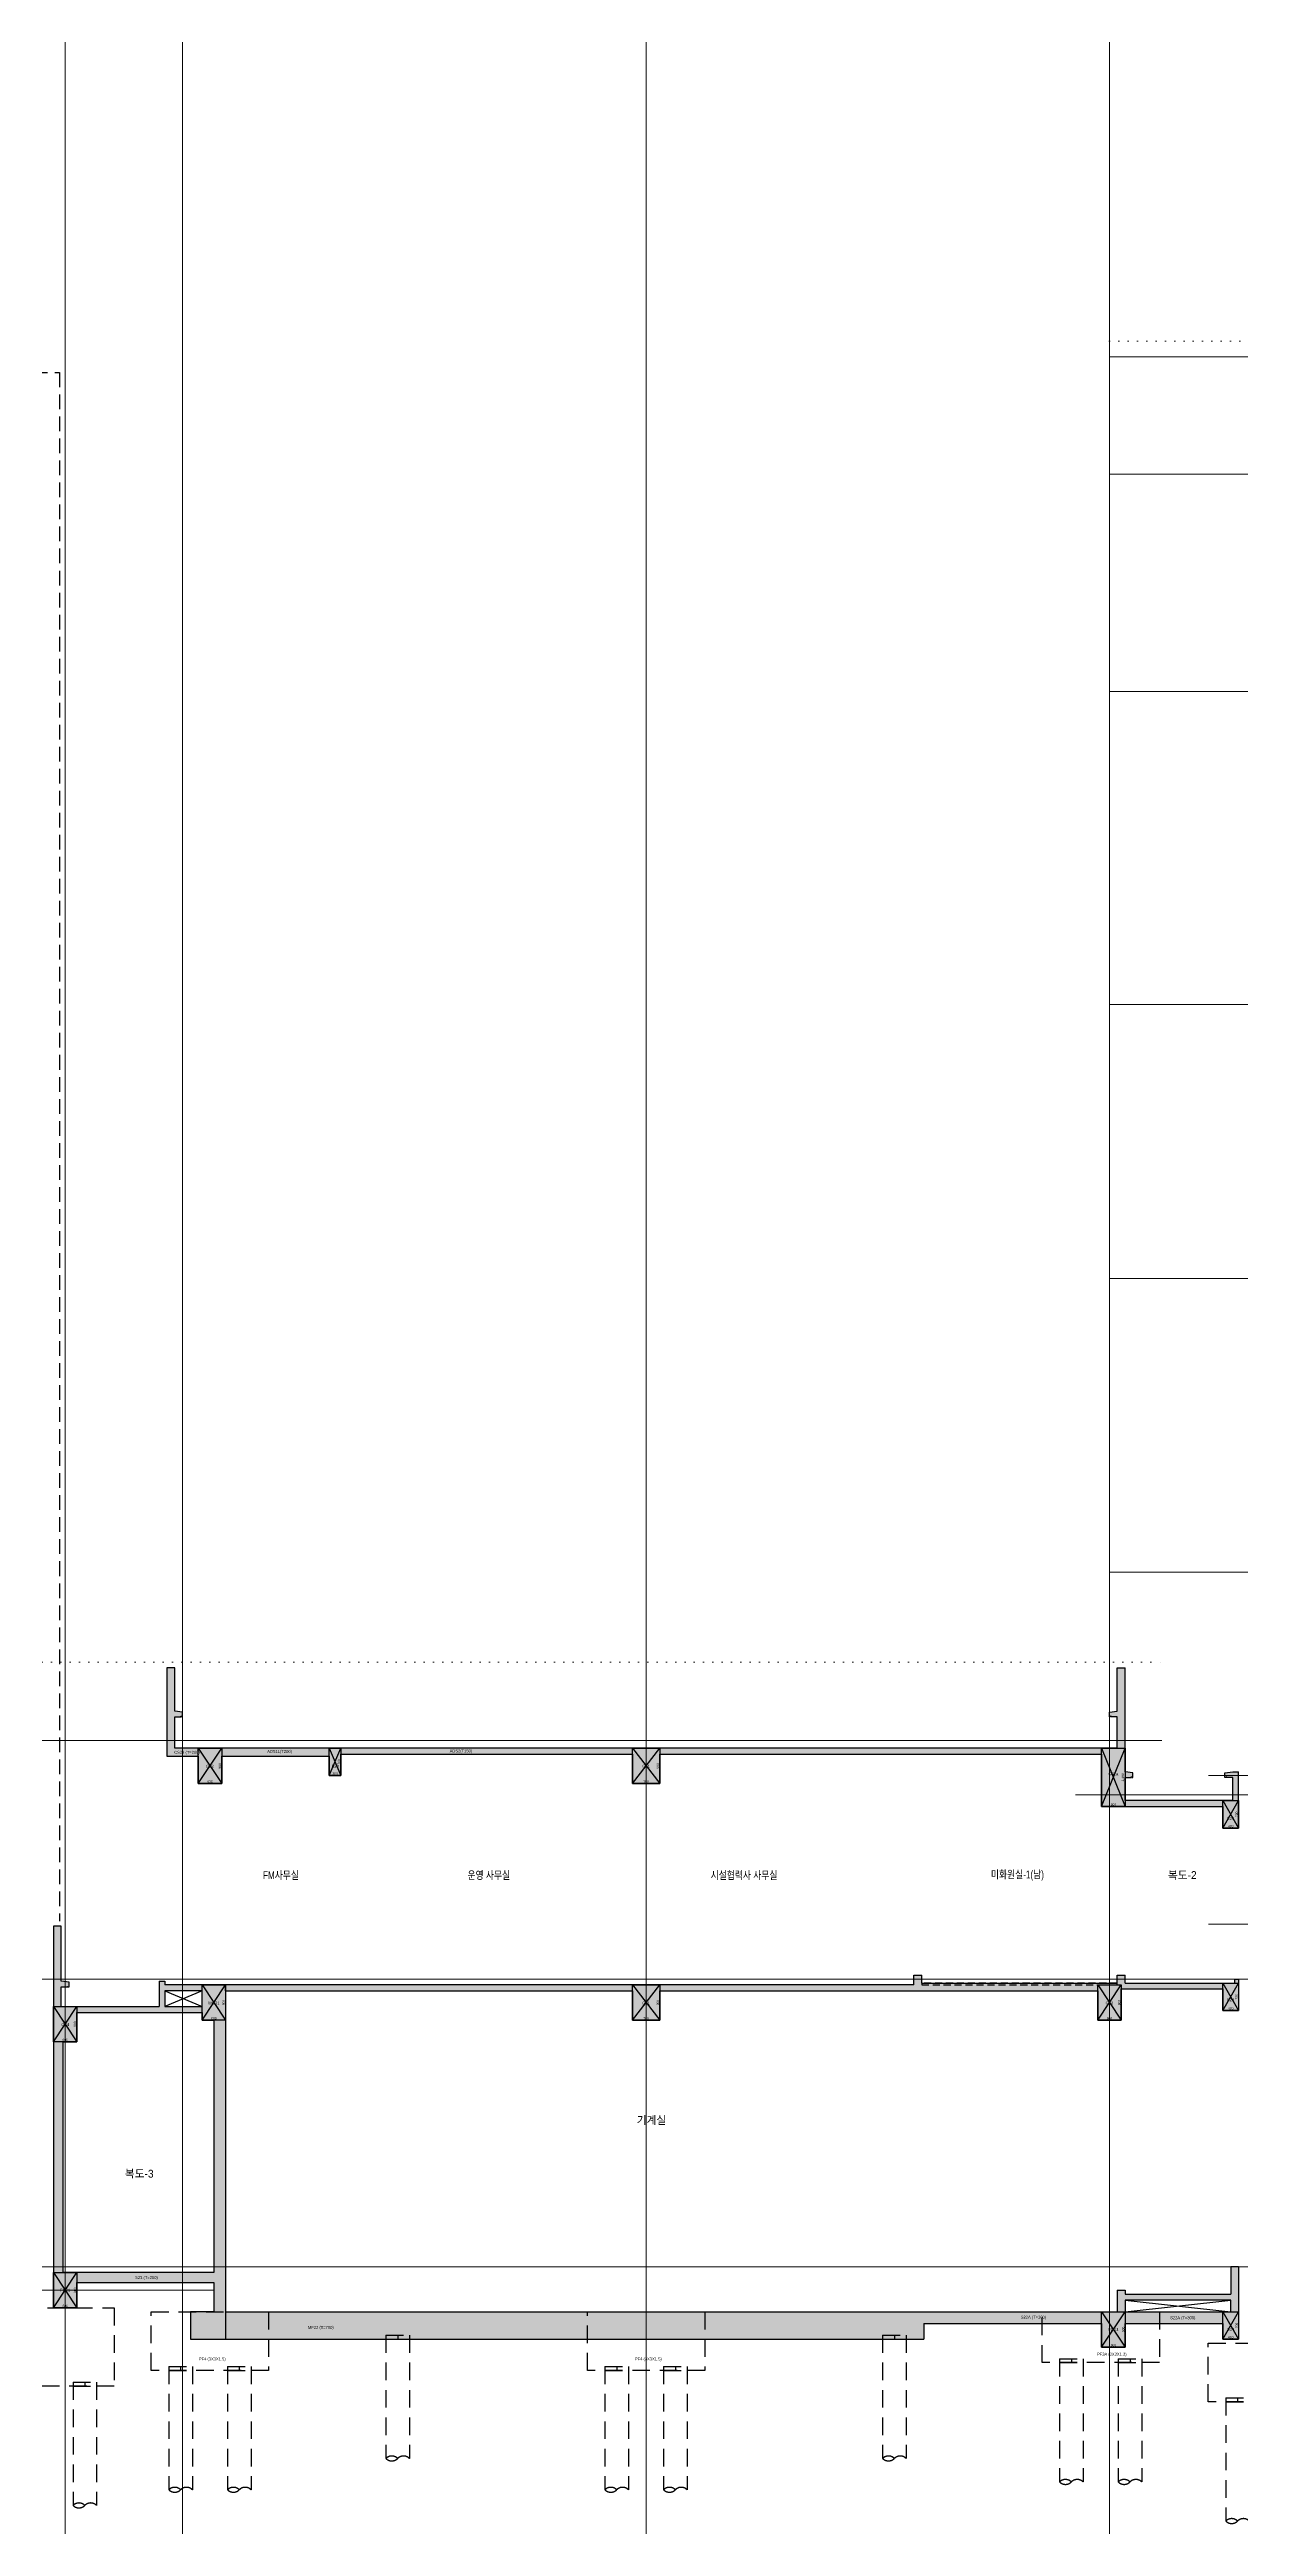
# Model space of a CAD drawing. Header units: millimetres. Extents: x 0 to 841000, y -4805 to 148500.
# Drawn here: x 297486 to 327938, y 28294 to 91582 of the extents above; entities that cross this region are included whole.
import ezdxf
from ezdxf.enums import TextEntityAlignment as Align

# ---------------------------------------------------------------- set-up
doc = ezdxf.new("R2010")
doc.units = ezdxf.units.MM
doc.header["$LTSCALE"] = 250
for name, pattern in [('DOT', [6.35, 0, -6.35]), ('H1', [1.5, 1, -0.5]), ('HID', [2.8, 1.8, -1]), ('HIDDEN', [9.525, 6.35, -3.175])]:
    doc.linetypes.add(name, pattern=pattern)
doc.layers.get('Defpoints').update_dxf_attribs({"color": 151})
for name, color, linetype in [('A-CON', 2, 'Continuous'), ('A-CON-HID', 4, 'HID'), ('BOUNDARY_추후 증축', 3, 'H1'), ('OPEN', 1, 'HID'), ('구조SOLID', 253, 'Continuous'), ('기초', 5, 'HIDDEN')]:
    doc.layers.add(name, color=color, linetype=linetype)
for name, color, linetype, plot in [('AS-HIDLINE', 205, 'Continuous', False), ('NO-TEXT', 150, 'Continuous', False), ('NOPLOT', 191, 'Continuous', False)]:
    doc.layers.add(name, color=color, linetype=linetype, plot=plot)
doc.layers.add('CEN', color=1, linetype='Continuous', lineweight=9)
doc.styles.add('Gdim', font='Dotum.ttf')
doc.dimstyles.new('G-Xdim', dxfattribs={"dimscale": 30, "dimtxt": 2, "dimasz": 1, "dimexe": 1.2, "dimexo": 1.2, "dimgap": 0, "dimtad": 1, "dimdec": 1, "dimdsep": 46, "dimlunit": 6, "dimtxsty": 'Gdim', "dimcen": 1, "dimse1": 1, "dimse2": 1, "dimsd1": 1, "dimsd2": 1, "dimclrd": 1, "dimclre": 1, "dimclrt": 256, "dimadec": 0, "dimazin": 0, "dimtfac": 1, "dimtdec": 1, "dimtix": 1, "dimtmove": 2, "dimatfit": 1, "dimfxl": 2, "dimtolj": 1, "dimlwd": -1, "dimlwe": -1, "dimarcsym": 0})

# ---------------------------------------------------------------- blocks, each defined once
blk = doc.blocks.new('*D218')
at = {"layer": 'Defpoints', "color": 0, "linetype": 'Continuous', "transparency": 16777216}
for p in [(-550, -900), (50, -880), (50, -900)]:
    blk.add_point(p, dxfattribs=at)
at = {"layer": 'AS-HIDLINE', "linetype": 'Continuous', "transparency": 16777216, "insert": (-250, -850), "char_height": 60, "attachment_point": 5, "style": 'Gdim'}
blk.add_mtext('\\A1;600', dxfattribs=at)
blk = doc.blocks.new('*D219')
at = {"layer": 'Defpoints', "color": 0, "linetype": 'Continuous', "transparency": 16777216}
for p in [(50, 0), (30, 0), (50, -900)]:
    blk.add_point(p, dxfattribs=at)
at = {"layer": 'AS-HIDLINE', "linetype": 'Continuous', "transparency": 16777216, "insert": (0, -450), "char_height": 60, "attachment_point": 5, "rotation": 90, "style": 'Gdim'}
blk.add_mtext('\\A1;900', dxfattribs=at)
blk = doc.blocks.new('*D260')
at = {"layer": 'Defpoints', "color": 0, "linetype": 'Continuous', "transparency": 16777216}
for p in [(-600, -900), (0, -880), (0, -900)]:
    blk.add_point(p, dxfattribs=at)
at = {"layer": 'AS-HIDLINE', "linetype": 'Continuous', "transparency": 16777216, "insert": (-300, -850), "char_height": 60, "attachment_point": 5, "style": 'Gdim'}
blk.add_mtext('\\A1;600', dxfattribs=at)
blk = doc.blocks.new('*D261')
at = {"layer": 'Defpoints', "color": 0, "linetype": 'Continuous', "transparency": 16777216}
for p in [(0, 0), (-20, 0), (0, -900)]:
    blk.add_point(p, dxfattribs=at)
at = {"layer": 'AS-HIDLINE', "linetype": 'Continuous', "transparency": 16777216, "insert": (-50, -450), "char_height": 60, "attachment_point": 5, "rotation": 90, "style": 'Gdim'}
blk.add_mtext('\\A1;900', dxfattribs=at)
blk = doc.blocks.new('*D274')
at = {"layer": 'Defpoints', "color": 0, "linetype": 'Continuous', "transparency": 16777216}
for p in [(-600, -1490), (0, -1470), (0, -1490)]:
    blk.add_point(p, dxfattribs=at)
at = {"layer": 'AS-HIDLINE', "linetype": 'Continuous', "transparency": 16777216, "insert": (-300, -1440), "char_height": 60, "attachment_point": 5, "style": 'Gdim'}
blk.add_mtext('\\A1;600', dxfattribs=at)
blk = doc.blocks.new('*D275')
at = {"layer": 'Defpoints', "color": 0, "linetype": 'Continuous', "transparency": 16777216}
for p in [(0, 0), (-20, 0), (0, -1490)]:
    blk.add_point(p, dxfattribs=at)
at = {"layer": 'AS-HIDLINE', "linetype": 'Continuous', "transparency": 16777216, "insert": (-56, -745), "char_height": 60, "attachment_point": 5, "rotation": 90, "style": 'Gdim'}
blk.add_mtext('\\A1;1,490', dxfattribs=at)
blk = doc.blocks.new('*D276')
at = {"layer": 'Defpoints', "color": 0, "linetype": 'Continuous', "transparency": 16777216}
for p in [(-700, -900), (0, -880), (0, -900)]:
    blk.add_point(p, dxfattribs=at)
at = {"layer": 'AS-HIDLINE', "linetype": 'Continuous', "transparency": 16777216, "insert": (-350, -850), "char_height": 60, "attachment_point": 5, "style": 'Gdim'}
blk.add_mtext('\\A1;700', dxfattribs=at)
blk = doc.blocks.new('*D277')
at = {"layer": 'Defpoints', "color": 0, "linetype": 'Continuous', "transparency": 16777216}
for p in [(0, 0), (-20, 0), (0, -900)]:
    blk.add_point(p, dxfattribs=at)
at = {"layer": 'AS-HIDLINE', "linetype": 'Continuous', "transparency": 16777216, "insert": (-50, -450), "char_height": 60, "attachment_point": 5, "rotation": 90, "style": 'Gdim'}
blk.add_mtext('\\A1;900', dxfattribs=at)
blk = doc.blocks.new('*D198')
at = {"layer": 'Defpoints', "color": 0, "linetype": 'Continuous', "transparency": 16777216}
for p in [(-400, -700), (0, -680), (0, -700)]:
    blk.add_point(p, dxfattribs=at)
at = {"layer": 'AS-HIDLINE', "linetype": 'Continuous', "transparency": 16777216, "insert": (-200, -650), "char_height": 60, "attachment_point": 5, "style": 'Gdim'}
blk.add_mtext('\\A1;400', dxfattribs=at)
blk = doc.blocks.new('*D199')
at = {"layer": 'Defpoints', "color": 0, "linetype": 'Continuous', "transparency": 16777216}
for p in [(0, 0), (-20, 0), (0, -700)]:
    blk.add_point(p, dxfattribs=at)
at = {"layer": 'AS-HIDLINE', "linetype": 'Continuous', "transparency": 16777216, "insert": (-50, -350), "char_height": 60, "attachment_point": 5, "rotation": 90, "style": 'Gdim'}
blk.add_mtext('\\A1;700', dxfattribs=at)
blk = doc.blocks.new('*D282')
at = {"layer": 'Defpoints', "color": 0, "linetype": 'Continuous', "transparency": 16777216}
for p in [(-700, -900), (0, -880), (0, -900)]:
    blk.add_point(p, dxfattribs=at)
at = {"layer": 'AS-HIDLINE', "linetype": 'Continuous', "transparency": 16777216, "insert": (-350, -850), "char_height": 60, "attachment_point": 5, "style": 'Gdim'}
blk.add_mtext('\\A1;700', dxfattribs=at)
blk = doc.blocks.new('*D283')
at = {"layer": 'Defpoints', "color": 0, "linetype": 'Continuous', "transparency": 16777216}
for p in [(0, 0), (-20, 0), (0, -900)]:
    blk.add_point(p, dxfattribs=at)
at = {"layer": 'AS-HIDLINE', "linetype": 'Continuous', "transparency": 16777216, "insert": (-50, -450), "char_height": 60, "attachment_point": 5, "rotation": 90, "style": 'Gdim'}
blk.add_mtext('\\A1;900', dxfattribs=at)
blk = doc.blocks.new('파일')
at = {"layer": 'NOPLOT', "linetype": 'HID'}
blk.add_line((71, 790, 0), (671, 790, 0), dxfattribs=at)
at = {"layer": 'NOPLOT'}
blk.add_line((371, 890, 0), (371, 790, 0), dxfattribs=at)
at = {"layer": '기초', "linetype": 'HID'}
for p, q in [((71, 890, 0), (671, 890, 0)), ((71, 890, 0), (71, -2258, 0)), ((671, 890, 0), (671, -2258, 0))]:
    blk.add_line(p, q, dxfattribs=at)
for centre, start, end in [((221, -2408, 0), 45, 135), ((221, -2108, 0), 225, 315), ((521, -2408, 0), 45, 135)]:
    blk.add_arc(centre, 212, start, end, dxfattribs=at)
blk = doc.blocks.new('*D304')
at = {"layer": 'Defpoints', "color": 0, "linetype": 'Continuous', "transparency": 16777216}
for p in [(-200, -700), (200, -680), (200, -700)]:
    blk.add_point(p, dxfattribs=at)
at = {"layer": 'AS-HIDLINE', "linetype": 'Continuous', "transparency": 16777216, "insert": (0, -650), "char_height": 60, "attachment_point": 5, "style": 'Gdim'}
blk.add_mtext('\\A1;400', dxfattribs=at)
blk = doc.blocks.new('*D305')
at = {"layer": 'Defpoints', "color": 0, "linetype": 'Continuous', "transparency": 16777216}
for p in [(200, 0), (180, 0), (200, -700)]:
    blk.add_point(p, dxfattribs=at)
at = {"layer": 'AS-HIDLINE', "linetype": 'Continuous', "transparency": 16777216, "insert": (150, -350), "char_height": 60, "attachment_point": 5, "rotation": 90, "style": 'Gdim'}
blk.add_mtext('\\A1;700', dxfattribs=at)
blk = doc.blocks.new('*D312')
at = {"layer": 'Defpoints', "color": 0, "linetype": 'Continuous', "transparency": 16777216}
for p in [(-550, -700), (-150, -680), (-150, -700)]:
    blk.add_point(p, dxfattribs=at)
at = {"layer": 'AS-HIDLINE', "linetype": 'Continuous', "transparency": 16777216, "insert": (-350, -650), "char_height": 60, "attachment_point": 5, "style": 'Gdim'}
blk.add_mtext('\\A1;400', dxfattribs=at)
blk = doc.blocks.new('*D313')
at = {"layer": 'Defpoints', "color": 0, "linetype": 'Continuous', "transparency": 16777216}
for p in [(-150, 0), (-170, 0), (-150, -700)]:
    blk.add_point(p, dxfattribs=at)
at = {"layer": 'AS-HIDLINE', "linetype": 'Continuous', "transparency": 16777216, "insert": (-200, -350), "char_height": 60, "attachment_point": 5, "rotation": 90, "style": 'Gdim'}
blk.add_mtext('\\A1;700', dxfattribs=at)
blk = doc.blocks.new('*D314')
at = {"layer": 'Defpoints', "color": 0, "linetype": 'Continuous', "transparency": 16777216}
for p in [(-300, -700), (0, -680), (0, -700)]:
    blk.add_point(p, dxfattribs=at)
at = {"layer": 'AS-HIDLINE', "linetype": 'Continuous', "transparency": 16777216, "insert": (-150, -650), "char_height": 60, "attachment_point": 5, "style": 'Gdim'}
blk.add_mtext('\\A1;300', dxfattribs=at)
blk = doc.blocks.new('*D315')
at = {"layer": 'Defpoints', "color": 0, "linetype": 'Continuous', "transparency": 16777216}
for p in [(0, 0), (-20, 0), (0, -700)]:
    blk.add_point(p, dxfattribs=at)
at = {"layer": 'AS-HIDLINE', "linetype": 'Continuous', "transparency": 16777216, "insert": (-50, -350), "char_height": 60, "attachment_point": 5, "rotation": 90, "style": 'Gdim'}
blk.add_mtext('\\A1;700', dxfattribs=at)
blk = doc.blocks.new('*U107')
at = {"layer": 'AS-HIDLINE', "linetype": 'Continuous'}
for p, q in [((-550, -900), (50, 0)), ((-550, 0), (50, -900))]:
    blk.add_line(p, q, dxfattribs=at)
blk.add_lwpolyline([(-550, -900), (-550, 0), (50, 0), (50, -900)], close=True, dxfattribs=at)
dim = blk.add_linear_dim(base=(30.13, 0), p1=(50, -900), p2=(50, 0), angle=90, dimstyle='G-Xdim', override={"dimtxsty": 'Gdim'}, dxfattribs=at)
dim.commit()
dim.dimension.update_dxf_attribs({"geometry": '*D219', "text_midpoint": (0.09, -450)})
dim = blk.add_linear_dim(base=(50, -880.06), p1=(-550, -900), p2=(50, -900), dimstyle='G-Xdim', override={"dimtxsty": 'Gdim'}, dxfattribs=at)
dim.commit()
dim.dimension.update_dxf_attribs({"geometry": '*D218', "text_midpoint": (-250, -850.02)})
blk = doc.blocks.new('*U128')
at = {"layer": 'AS-HIDLINE', "linetype": 'Continuous'}
for p, q in [((-600, -900), (0, 0)), ((-600, 0), (0, -900))]:
    blk.add_line(p, q, dxfattribs=at)
blk.add_lwpolyline([(-600, -900), (-600, 0), (0, 0), (0, -900)], close=True, dxfattribs=at)
dim = blk.add_linear_dim(base=(-19.87, 0), p1=(0, -900), p2=(0, 0), angle=90, dimstyle='G-Xdim', override={"dimtxsty": 'Gdim'}, dxfattribs=at)
dim.commit()
dim.dimension.update_dxf_attribs({"geometry": '*D261', "text_midpoint": (-49.91, -450)})
dim = blk.add_linear_dim(base=(0, -880.06), p1=(-600, -900), p2=(0, -900), dimstyle='G-Xdim', override={"dimtxsty": 'Gdim'}, dxfattribs=at)
dim.commit()
dim.dimension.update_dxf_attribs({"geometry": '*D260', "text_midpoint": (-300, -850.02)})
blk = doc.blocks.new('*U135')
at = {"layer": 'AS-HIDLINE', "linetype": 'Continuous'}
for p, q in [((-600, -1490), (0, 0)), ((-600, 0), (0, -1490))]:
    blk.add_line(p, q, dxfattribs=at)
blk.add_lwpolyline([(-600, -1490), (-600, 0), (0, 0), (0, -1490)], close=True, dxfattribs=at)
dim = blk.add_linear_dim(base=(-19.87, 0), p1=(0, -1490), p2=(0, 0), angle=90, dimstyle='G-Xdim', override={"dimtxsty": 'Gdim'}, dxfattribs=at)
dim.commit()
dim.dimension.update_dxf_attribs({"geometry": '*D275', "text_midpoint": (-55.69, -745)})
dim = blk.add_linear_dim(base=(0, -1470.06), p1=(-600, -1490), p2=(0, -1490), dimstyle='G-Xdim', override={"dimtxsty": 'Gdim'}, dxfattribs=at)
dim.commit()
dim.dimension.update_dxf_attribs({"geometry": '*D274', "text_midpoint": (-300, -1440.02)})
blk = doc.blocks.new('*U136')
at = {"layer": 'AS-HIDLINE', "linetype": 'Continuous'}
for p, q in [((-700, -900), (0, 0)), ((-700, 0), (0, -900))]:
    blk.add_line(p, q, dxfattribs=at)
blk.add_lwpolyline([(-700, -900), (-700, 0), (0, 0), (0, -900)], close=True, dxfattribs=at)
dim = blk.add_linear_dim(base=(-19.87, 0), p1=(0, -900), p2=(0, 0), angle=90, dimstyle='G-Xdim', override={"dimtxsty": 'Gdim'}, dxfattribs=at)
dim.commit()
dim.dimension.update_dxf_attribs({"geometry": '*D277', "text_midpoint": (-49.91, -450)})
dim = blk.add_linear_dim(base=(0, -880.06), p1=(-700, -900), p2=(0, -900), dimstyle='G-Xdim', override={"dimtxsty": 'Gdim'}, dxfattribs=at)
dim.commit()
dim.dimension.update_dxf_attribs({"geometry": '*D276', "text_midpoint": (-350, -850.02)})
blk = doc.blocks.new('*U97')
at = {"layer": 'AS-HIDLINE', "linetype": 'Continuous'}
for p, q in [((-400, -700), (0, 0)), ((-400, 0), (0, -700))]:
    blk.add_line(p, q, dxfattribs=at)
blk.add_lwpolyline([(-400, -700), (-400, 0), (0, 0), (0, -700)], close=True, dxfattribs=at)
dim = blk.add_linear_dim(base=(-19.87, 0), p1=(0, -700), p2=(0, 0), angle=90, dimstyle='G-Xdim', override={"dimtxsty": 'Gdim'}, dxfattribs=at)
dim.commit()
dim.dimension.update_dxf_attribs({"geometry": '*D199', "text_midpoint": (-49.91, -350)})
dim = blk.add_linear_dim(base=(0, -680.06), p1=(-400, -700), p2=(0, -700), dimstyle='G-Xdim', override={"dimtxsty": 'Gdim'}, dxfattribs=at)
dim.commit()
dim.dimension.update_dxf_attribs({"geometry": '*D198', "text_midpoint": (-200, -650.02)})
blk = doc.blocks.new('*U139')
at = {"layer": 'AS-HIDLINE', "linetype": 'Continuous'}
for p, q in [((-700, -900), (0, 0)), ((-700, 0), (0, -900))]:
    blk.add_line(p, q, dxfattribs=at)
blk.add_lwpolyline([(-700, -900), (-700, 0), (0, 0), (0, -900)], close=True, dxfattribs=at)
dim = blk.add_linear_dim(base=(-19.87, 0), p1=(0, -900), p2=(0, 0), angle=90, dimstyle='G-Xdim', override={"dimtxsty": 'Gdim'}, dxfattribs=at)
dim.commit()
dim.dimension.update_dxf_attribs({"geometry": '*D283', "text_midpoint": (-49.91, -450)})
dim = blk.add_linear_dim(base=(0, -880.06), p1=(-700, -900), p2=(0, -900), dimstyle='G-Xdim', override={"dimtxsty": 'Gdim'}, dxfattribs=at)
dim.commit()
dim.dimension.update_dxf_attribs({"geometry": '*D282', "text_midpoint": (-350, -850.02)})
blk = doc.blocks.new('*U152')
at = {"layer": 'AS-HIDLINE', "linetype": 'Continuous'}
for p, q in [((-200, -700), (200, 0)), ((-200, 0), (200, -700))]:
    blk.add_line(p, q, dxfattribs=at)
blk.add_lwpolyline([(-200, -700), (-200, 0), (200, 0), (200, -700)], close=True, dxfattribs=at)
dim = blk.add_linear_dim(base=(180.13, 0), p1=(200, -700), p2=(200, 0), angle=90, dimstyle='G-Xdim', override={"dimtxsty": 'Gdim'}, dxfattribs=at)
dim.commit()
dim.dimension.update_dxf_attribs({"geometry": '*D305', "text_midpoint": (150.09, -350)})
dim = blk.add_linear_dim(base=(200, -680.06), p1=(-200, -700), p2=(200, -700), dimstyle='G-Xdim', override={"dimtxsty": 'Gdim'}, dxfattribs=at)
dim.commit()
dim.dimension.update_dxf_attribs({"geometry": '*D304', "text_midpoint": (0, -650.02)})
blk = doc.blocks.new('*U156')
at = {"layer": 'AS-HIDLINE', "linetype": 'Continuous'}
for p, q in [((-550, -700), (-150, 0)), ((-550, 0), (-150, -700))]:
    blk.add_line(p, q, dxfattribs=at)
blk.add_lwpolyline([(-550, -700), (-550, 0), (-150, 0), (-150, -700)], close=True, dxfattribs=at)
dim = blk.add_linear_dim(base=(-169.87, 0), p1=(-150, -700), p2=(-150, 0), angle=90, dimstyle='G-Xdim', override={"dimtxsty": 'Gdim'}, dxfattribs=at)
dim.commit()
dim.dimension.update_dxf_attribs({"geometry": '*D313', "text_midpoint": (-199.91, -350)})
dim = blk.add_linear_dim(base=(-150, -680.06), p1=(-550, -700), p2=(-150, -700), dimstyle='G-Xdim', override={"dimtxsty": 'Gdim'}, dxfattribs=at)
dim.commit()
dim.dimension.update_dxf_attribs({"geometry": '*D312', "text_midpoint": (-350, -650.02)})
blk = doc.blocks.new('*U158')
at = {"layer": 'AS-HIDLINE', "linetype": 'Continuous'}
for p, q in [((-300, -700), (0, 0)), ((-300, 0), (0, -700))]:
    blk.add_line(p, q, dxfattribs=at)
blk.add_lwpolyline([(-300, -700), (-300, 0), (0, 0), (0, -700)], close=True, dxfattribs=at)
dim = blk.add_linear_dim(base=(-19.87, 0), p1=(0, -700), p2=(0, 0), angle=90, dimstyle='G-Xdim', override={"dimtxsty": 'Gdim'}, dxfattribs=at)
dim.commit()
dim.dimension.update_dxf_attribs({"geometry": '*D315', "text_midpoint": (-49.91, -350)})
dim = blk.add_linear_dim(base=(0, -680.06), p1=(-300, -700), p2=(0, -700), dimstyle='G-Xdim', override={"dimtxsty": 'Gdim'}, dxfattribs=at)
dim.commit()
dim.dimension.update_dxf_attribs({"geometry": '*D314', "text_midpoint": (-150, -650.02)})

msp = doc.modelspace()

# ---------------------------------------------------------------- hatches: boundary and pattern name
at = {"layer": '구조SOLID', "transparency": 33554687}
h = msp.add_hatch(color=256, dxfattribs=at)
h.dxf.hatch_style = 1
h.paths.add_polyline_path([(313088.209, 48028.931), (324388.209, 48028.931), (324388.209, 46688.931), (327488.209, 46688.931), (327488.209, 46138.931), (327888.209, 46138.931), (327888.209, 47578.931), (327738.209, 47578.931), (327538.209, 47548.931), (327538.209, 47428.931), (327568.209, 47428.931), (327568.209, 47443.931), (327583.209, 47443.931), (327583.209, 47428.931), (327738.209, 47428.931), (327738.209, 46838.931), (324988.209, 46838.931), (324988.209, 47428.931), (325143.209, 47428.931), (325143.209, 47443.931), (325158.209, 47443.931), (325158.209, 47428.931), (325188.209, 47428.931), (325188.209, 47548.931), (324988.209, 47578.931), (324988.209, 50228.931), (324788.209, 50228.931), (324788.209, 49128.931), (324588.209, 49098.931), (324588.209, 48978.931), (324618.209, 48978.931), (324618.209, 48993.931), (324633.209, 48993.931), (324633.209, 48978.931), (324788.209, 48978.931), (324788.209, 48178.931), (300688.209, 48178.931), (300688.209, 48978.931), (300843.209, 48978.931), (300843.209, 48993.931), (300858.209, 48993.931), (300858.209, 48978.931), (300888.209, 48978.931), (300888.209, 49098.931), (300688.209, 49128.931), (300688.209, 50228.931), (300488.209, 50228.931), (300488.209, 47978.931), (301288.209, 47978.931), (301288.209, 47278.931), (301888.209, 47278.931), (301888.209, 47978.931), (304638.209, 47978.931), (304638.209, 47478.931), (304938.209, 47478.931), (304938.209, 48028.931), (312388.209, 48028.931), (312388.209, 47278.931), (313088.209, 47278.931)])
h = msp.add_hatch(color=256, dxfattribs=at)
h.dxf.hatch_style = 1
h.paths.add_polyline_path([(301388.209, 41978.931), (301388.209, 41578.931), (300438.209, 41578.931), (300438.209, 41978.931)])
h.paths.add_polyline_path([(301688.209, 34778.931), (297838.209, 34778.931), (297838.209, 40678.931), (298188.209, 40678.931), (298188.209, 41428.931), (301388.209, 41428.931), (301388.209, 41228.931), (301688.209, 41228.931)])
h.paths.add_polyline_path([(301988.209, 41978.931), (301988.209, 42128.931), (300438.209, 42128.931), (300438.209, 42228.931), (300288.209, 42228.931), (300288.209, 41578.931), (297788.209, 41578.931), (297788.209, 42078.931), (297943.209, 42078.931), (297943.209, 42093.931), (297958.209, 42093.931), (297958.209, 42078.931), (297988.209, 42078.931), (297988.209, 42198.931), (297788.209, 42228.931), (297788.209, 43628.931), (297588.209, 43628.931), (297588.209, 34778.931), (297588.209, 34778.931), (297588.209, 33878.93), (298188.209, 33878.93), (298188.209, 34528.931), (301688.209, 34528.931), (301688.209, 33778.931), (301088.209, 33778.931), (301088.209, 33078.931), (301988.209, 33078.931), (301988.209, 33778.931)])
at = {"layer": '구조SOLID'}
h = msp.add_hatch(color=256, dxfattribs=at)
h.dxf.hatch_style = 1
h.paths.add_polyline_path([(313088.209, 41978.931), (324288.209, 41978.931), (324288.209, 41228.931), (324888.209, 41228.931), (324888.209, 42028.931), (327488.209, 42028.931), (327488.209, 41478.931), (327888.209, 41478.931), (327888.209, 42278.931), (327788.209, 42278.931), (327788.209, 42178.931), (324988.209, 42178.931), (324988.209, 42378.931), (324788.209, 42378.931), (324788.209, 42178.931), (319788.209, 42178.931), (319788.209, 42378.931), (319588.209, 42378.931), (319588.209, 42128.931), (301988.209, 42128.931), (301988.209, 41978.931), (312388.209, 41978.931), (312388.209, 41228.931), (313088.209, 41228.931)])
at = {"layer": '구조SOLID', "transparency": 33554687}
h = msp.add_hatch(color=256, dxfattribs=at)
h.dxf.hatch_style = 1
h.paths.add_polyline_path([(327888.209, 34928.931), (327688.209, 34928.931), (327688.209, 34228.931), (324988.209, 34228.931), (324988.209, 34328.931), (324788.209, 34328.931), (324788.209, 33778.931), (301988.209, 33778.931), (301988.209, 33078.931), (319838.208, 33078.931), (319838.208, 33478.931), (324388.209, 33478.931), (324388.209, 32878.931), (324988.208, 32878.931), (324988.208, 33478.931), (327488.21, 33478.931), (327488.21, 33078.931), (327888.21, 33078.931)])
h.paths.add_polyline_path([(324988.209, 33778.931), (324988.209, 34078.931), (327688.209, 34078.931), (327688.209, 33778.931)], flags=16)

# ---------------------------------------------------------------- linework, layer by layer
at = {"layer": 'A-CON'}
for p, q in [((300688.209, 50228.931), (300488.209, 50228.931)), ((300488.209, 50228.931), (300488.209, 47978.931)), ((300688.209, 49128.931), (300688.209, 50228.931)), ((324788.209, 49128.931), (324788.209, 50228.931)), ((324788.209, 50228.931), (324988.209, 50228.931)), ((324988.209, 47578.931), (324988.209, 50228.931)), ((300688.209, 48178.931), (300688.209, 48978.931)), ((324788.209, 48178.931), (324788.209, 48978.931)), ((324788.209, 48178.931), (300688.209, 48178.931)), ((300488.209, 47978.931), (301288.209, 47978.931)), ((301288.209, 47978.931), (301288.209, 47278.931)), ((301888.209, 47278.931), (301888.209, 47978.931)), ((301888.209, 47978.931), (304638.209, 47978.931)), ((304638.209, 47978.931), (304638.209, 47478.931)), ((304638.209, 47478.931), (304938.209, 47478.931)), ((304938.209, 47478.931), (304938.209, 48028.931)), ((304938.209, 48028.931), (312388.209, 48028.931)), ((312388.209, 48028.931), (312388.209, 47278.931)), ((313088.209, 48028.931), (324388.209, 48028.931)), ((313088.209, 47278.931), (313088.209, 48028.931)), ((324388.209, 48028.931), (324388.209, 46688.931)), ((327888.209, 46138.931), (327888.209, 47578.931)), ((301288.209, 47278.931), (301888.209, 47278.931)), ((312388.209, 47278.931), (313088.209, 47278.931)), ((324988.209, 46838.931), (324988.209, 47428.931)), ((327738.209, 46838.931), (324988.209, 46838.931)), ((324388.209, 46688.931), (327488.209, 46688.931)), ((327488.209, 46688.931), (327488.209, 46138.931)), ((327488.209, 46138.931), (327888.209, 46138.931)), ((297588.209, 43628.931), (297588.209, 34778.931)), ((297788.209, 43628.931), (297588.209, 43628.931)), ((297788.209, 42228.931), (297788.209, 43628.931)), ((297988.209, 42198.931), (297788.209, 42228.931)), ((297788.209, 42078.931), (297943.209, 42078.931)), ((297788.209, 41578.931), (297788.209, 42078.931)), ((297943.209, 42078.931), (297943.209, 42093.931)), ((297943.209, 42093.931), (297958.209, 42093.931)), ((297958.209, 42093.931), (297958.209, 42078.931)), ((297958.209, 42078.931), (297988.209, 42078.931)), ((297988.209, 42078.931), (297988.209, 42198.931)), ((300288.209, 42228.931), (300288.209, 41578.931)), ((300288.209, 42228.931), (300438.209, 42228.931)), ((300438.209, 42228.931), (300438.209, 42128.931)), ((319588.209, 42128.931), (300438.209, 42128.931)), ((301988.209, 41978.931), (312388.209, 41978.931)), ((301988.209, 41978.931), (301988.209, 33778.931)), ((312388.209, 41978.931), (312388.209, 41228.931)), ((313088.209, 41978.931), (324288.209, 41978.931)), ((313088.209, 41228.931), (313088.209, 41978.931)), ((319588.209, 42128.931), (319588.209, 42378.931)), ((319588.209, 42378.931), (319788.209, 42378.931)), ((319788.209, 42178.931), (319788.209, 42378.931)), ((319788.209, 42178.931), (324788.209, 42178.931)), ((324288.209, 41978.931), (324288.209, 41228.931)), ((324788.209, 42178.931), (324788.209, 42378.931)), ((324788.209, 42378.931), (324988.209, 42378.931)), ((324888.209, 42028.931), (327488.209, 42028.931)), ((324888.209, 41228.931), (324888.209, 42028.931)), ((324988.209, 42178.931), (324988.209, 42378.931)), ((324988.209, 42178.931), (327788.209, 42178.931)), ((327488.209, 42028.931), (327488.209, 41478.931)), ((327788.209, 42278.931), (327788.209, 42178.931)), ((327788.209, 42278.931), (327888.209, 42278.931)), ((327888.209, 42278.931), (327888.209, 41478.931)), ((297788.209, 41578.931), (300288.209, 41578.931)), ((312388.209, 41228.931), (313088.209, 41228.931)), ((324288.209, 41228.931), (324888.209, 41228.931)), ((327488.209, 41478.931), (327888.209, 41478.931)), ((327688.209, 34928.931), (327688.209, 34228.931)), ((327888.209, 34928.931), (327688.209, 34928.931)), ((327888.209, 34928.931), (327888.21, 33078.931)), ((297588.209, 34778.931), (297588.209, 33878.93)), ((298188.209, 34528.931), (301688.209, 34528.931)), ((298188.209, 33878.93), (298188.209, 34528.931)), ((301688.209, 34528.931), (301688.209, 33778.931)), ((324788.209, 34328.931), (324788.209, 33778.931)), ((324788.209, 34328.931), (324988.209, 34328.931)), ((324988.209, 34328.931), (324988.209, 34228.931)), ((324988.209, 34228.931), (327688.209, 34228.931)), ((297588.209, 33878.93), (298188.209, 33878.93)), ((301088.209, 33778.931), (301088.209, 33078.931)), ((301688.209, 33778.931), (301088.209, 33778.931)), ((301988.209, 33778.931), (324788.209, 33778.931)), ((327688.209, 34078.931), (324988.209, 34078.931)), ((324988.209, 34078.931), (324988.209, 33778.931)), ((324988.209, 33778.931), (327688.209, 33778.931)), ((327688.209, 33778.931), (327688.209, 34078.931)), ((301088.209, 33078.931), (319838.208, 33078.931)), ((319838.208, 33478.931), (319838.208, 33078.931)), ((319838.208, 33478.931), (324388.209, 33478.931)), ((324388.209, 33478.931), (324388.209, 32878.931)), ((324988.208, 33478.931), (327488.21, 33478.931)), ((324988.208, 32878.931), (324988.208, 33478.931)), ((327488.21, 33478.931), (327488.21, 33078.931)), ((327488.21, 33078.931), (327888.21, 33078.931)), ((324388.209, 32878.931), (324988.208, 32878.931))]:
    msp.add_line(p, q, dxfattribs=at)
for points in [[(300688.209, 48978.931), (300843.209, 48978.931), (300843.209, 48993.931), (300858.209, 48993.931), (300858.209, 48978.931), (300888.209, 48978.931), (300888.209, 49098.931), (300688.209, 49128.931)], [(324788.209, 48978.931), (324633.209, 48978.931), (324633.209, 48993.931), (324618.209, 48993.931), (324618.209, 48978.931), (324588.209, 48978.931), (324588.209, 49098.931), (324788.209, 49128.931)], [(324988.209, 47428.931), (325143.209, 47428.931), (325143.209, 47443.931), (325158.209, 47443.931), (325158.209, 47428.931), (325188.209, 47428.931), (325188.209, 47548.931), (324988.209, 47578.931)], [(327738.209, 46838.931), (327738.209, 47428.931), (327583.209, 47428.931), (327583.209, 47443.931), (327568.209, 47443.931), (327568.209, 47428.931), (327538.209, 47428.931), (327538.209, 47548.931), (327738.209, 47578.931), (327888.209, 47578.931)]]:
    msp.add_lwpolyline(points, dxfattribs=at)
at = {"layer": 'A-CON', "elevation": 0}
msp.add_lwpolyline([(301388.209, 41978.931), (300438.209, 41978.931), (300438.209, 41578.931), (301388.209, 41578.931), (301388.209, 41978.931)], dxfattribs=at)
at = {"layer": 'A-CON'}
msp.add_lwpolyline([(297838.209, 34778.931), (297838.209, 40678.931), (298188.209, 40678.931), (298188.209, 41428.931), (301388.209, 41428.931), (301388.209, 41228.931), (301688.209, 41228.931), (301688.209, 34778.931)], close=True, dxfattribs=at)
at = {"layer": 'A-CON-HID', "linetype": 'HID', "ltscale": 0.4}
msp.add_lwpolyline([(319788.209, 42128.931), (324788.209, 42128.931), (324788.209, 42178.931), (319788.209, 42178.931)], close=True, dxfattribs=at)
at = {"layer": 'BOUNDARY_추후 증축', "ltscale": 1.5}
msp.add_lwpolyline([(255438.209, 34328.931), (255438.209, 83328.931), (297738.209, 83328.931), (297738.209, 43760.891)], dxfattribs=at)
at = {"layer": 'CEN'}
for p, q in [((297888.209, 105175.547), (297888.209, 23234.416)), ((300888.209, 105175.547), (300888.209, 23234.416)), ((312738.209, 105175.547), (312738.209, 23234.416)), ((324588.209, 105175.547), (324588.209, 23234.416)), ((324588.209, 83728.931), (380882.413, 83728.931)), ((324588.209, 80728.931), (380882.413, 80728.931)), ((324588.209, 75178.931), (380882.413, 75178.931)), ((324588.209, 67178.931), (380882.413, 67178.931)), ((324588.209, 60178.931), (380882.413, 60178.931)), ((324588.209, 52678.931), (380882.413, 52678.931)), ((338446.384, 47478.931), (327123.936, 47478.931)), ((329098.988, 46988.931), (323721.219, 46988.931)), ((327123.936, 43678.931), (380882.413, 43678.931)), ((230117.846, 42278.931), (329078.978, 42278.931)), ((230117.846, 34928.931), (380882.413, 34928.931))]:
    msp.add_line(p, q, dxfattribs=at)
at = {"layer": 'CEN', "color": 11, "linetype": 'DOT', "ltscale": 0.15}
for p, q in [((324588.209, 84128.931), (380882.413, 84128.931)), ((230117.846, 50378.931), (325925.969, 50378.931))]:
    msp.add_line(p, q, dxfattribs=at)
at = {"layer": 'CEN'}
for points in [[(325925.969, 48378.931), (230117.846, 48378.931)], [(301688.209, 34328.931), (230117.846, 34328.931)]]:
    msp.add_lwpolyline(points, dxfattribs=at)
at = {"layer": 'OPEN', "linetype": 'Continuous'}
for p, q in [((300438.209, 41978.931), (301388.209, 41578.931)), ((301388.209, 41978.931), (300438.209, 41578.931)), ((324988.209, 33778.931), (327688.209, 34078.931)), ((324988.209, 34078.931), (327688.209, 33778.931))]:
    msp.add_line(p, q, dxfattribs=at)
at = {"layer": '구조SOLID'}
for p, q in [((301988.209, 41978.931), (301988.209, 42128.931)), ((301988.209, 33778.931), (301988.209, 33078.931))]:
    msp.add_line(p, q, dxfattribs=at)
at = {"layer": '기초', "linetype": 'HID'}
for points in [[(294638.209, 33878.931), (299138.209, 33878.931), (299138.209, 31878.931), (294638.209, 31878.931)], [(300088.209, 33778.931), (303088.209, 33778.931), (303088.209, 32278.931), (300088.209, 32278.931)], [(311238.209, 33778.931), (314238.209, 33778.931), (314238.209, 32278.931), (311238.209, 32278.931)], [(322863.209, 33778.931), (325863.209, 33778.931), (325863.209, 32478.931), (322863.209, 32478.931)], [(327113.209, 32978.931), (330113.209, 32978.931), (330113.209, 31478.931), (327113.209, 31478.931)]]:
    msp.add_lwpolyline(points, close=True, dxfattribs=at)

# ---------------------------------------------------------------- block references
at = {"layer": 'AS-HIDLINE', "linetype": 'Continuous'}
for name, p in [('*U128', (301888.209, 48178.931)), ('*U158', (304938.209, 48178.931)), ('*U139', (313088.209, 48178.931)), ('*U135', (324988.209, 48178.931)), ('*U152', (327688.209, 46838.931)), ('*U128', (301988.209, 42128.931)), ('*U136', (313088.209, 42128.931)), ('*U128', (324888.209, 42128.931)), ('*U97', (327888.209, 42178.931)), ('*U128', (298188.209, 41578.931)), ('*U107', (298138.21, 34778.931)), ('*U107', (324938.209, 33778.931)), ('*U156', (328038.21, 33778.931))]:
    msp.add_blockref(name, p, dxfattribs=at)
at = {"layer": '기초'}
for p in [(306017.285, 32289.267, 0), (318717.284, 32289.267, 0), (300467.285, 31489.267, 0), (301967.285, 31489.267, 0), (311617.285, 31489.267, 0), (313117.285, 31489.267, 0), (323242.285, 31689.267, 0), (324742.285, 31689.267, 0), (298017.285, 31089.267, 0), (327492.285, 30689.267, 0)]:
    msp.add_blockref('파일', p, dxfattribs=at)

# ---------------------------------------------------------------- texts
at = {"layer": 'AS-HIDLINE', "color": 1, "linetype": 'Continuous', "style": 'Gdim'}
for s, p in [('CS22 (T=200)', (301001.416, 48074.117)), ('ADS11(T200)', (303368.766, 48096.017)), ('G32a', (324686.784, 47523.785)), ('S22A (T=300)', (326462.318, 33626.1)), ('B24', (327690.072, 33330.759))]:
    msp.add_text(s, height=75, dxfattribs=at).set_placement(p, align=Align.MIDDLE_CENTER)
at = {"layer": 'AS-HIDLINE', "linetype": 'Continuous', "style": 'Gdim'}
for s, p in [('ADS2(T150)', (308006.213, 48110.227)), ('G32', (301586.784, 47717.145)), ('B20', (304794.244, 47717.145, 0)), ('G31', (312736.784, 47717.145)), ('B24', (327683.999, 46382.081)), ('B24', (327686.784, 41746.863)), ('G34', (297886.784, 41117.145)), ('WG31', (301686.784, 41667.145)), ('G31', (312736.784, 41667.145)), ('G32', (324586.784, 41667.145)), ('FG21', (297886.784, 34330.759)), ('S23 (T=250)', (299965.266, 34652.45)), ('S22A (T=300)', (322644.696, 33640.178)), ('MF22 (T=700)', (304423.525, 33378.757)), ('FG21', (324686.783, 33330.759)), ('PF4 (3X3X1.5)', (301648.207, 32575.327)), ('PF4 (3X3X1.5)', (312798.207, 32575.327)), ('PF3A (3X3X1.3)', (324648.207, 32695.53))]:
    msp.add_text(s, height=75, dxfattribs=at).set_placement(p, align=Align.MIDDLE_CENTER)
at = {"layer": 'NO-TEXT', "style": 'Gdim', "width": 0.8}
for s, p in [('FM사무실', (303403, 44938.932)), ('운영 사무실', (308717.524, 44938.932)), ('시설협력사 사무실', (315243.818, 44938.932)), ('미화원실-1(남)', (322234.903, 44938.932))]:
    msp.add_text(s, height=200, dxfattribs=at).set_placement(p, align=Align.MIDDLE)
at = {"layer": 'NO-TEXT', "style": 'Gdim'}
for s, p in [('복도-2', (326450.195, 44938.932)), ('기계실', (312877.856, 38679.342)), ('복도-3', (299780.188, 37308.947))]:
    msp.add_text(s, height=200, dxfattribs=at).set_placement(p, align=Align.MIDDLE)

doc.saveas('drawing.dxf')
